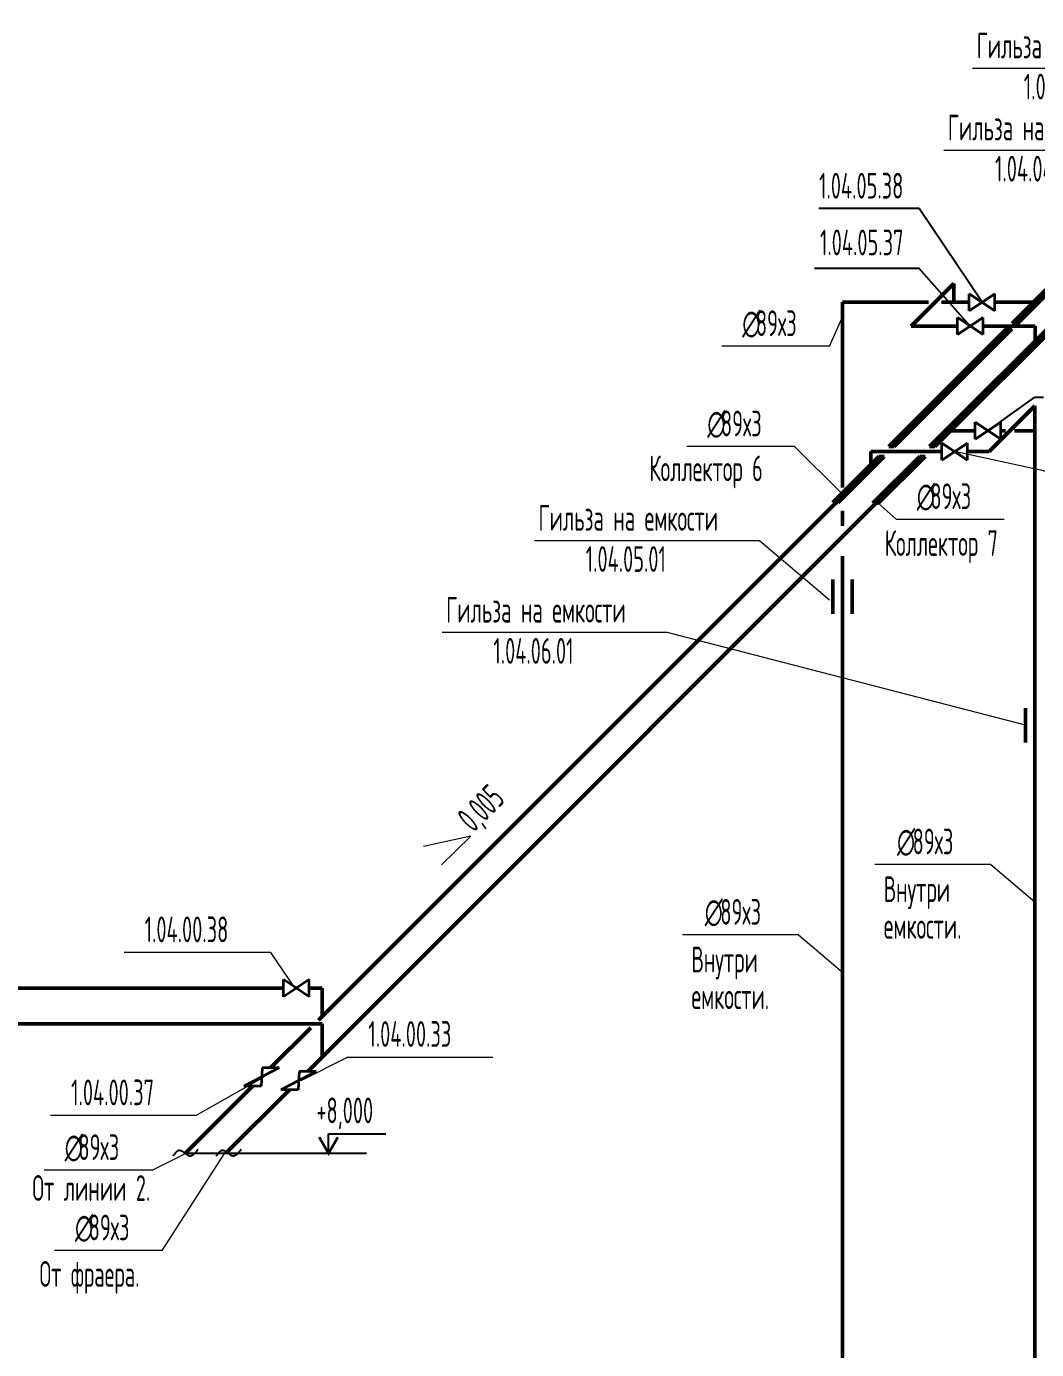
# Model space of a CAD drawing. Header units: millimetres. Extents: x -2281 to 17340, y -2563 to 4166.
# Drawn here: x 5417.1 to 5515.4, y 143.9 to 272.5 of the extents above; entities that cross this region are included whole.
import ezdxf

# ---------------------------------------------------------------- set-up
doc = ezdxf.new("R2010")
doc.units = ezdxf.units.MM
for name, pattern in [('K5LT32775', [0]), ('K5LT32777', [0]), ('K5LT32782', [0]), ('K5LT32788', [0]), ('K5LT32789', [0]), ('K5LT32798', [0]), ('K5LT32823', [0]), ('K5LT32826', [0]), ('K5LT32832', [0]), ('K5LT_THIN', [0])]:
    doc.linetypes.add(name, pattern=pattern)
doc.layers.add('Системный слой', color=7, linetype='Continuous')
doc.styles.add('KTEXTSTYLE', font='GOST_AU.SHX', dxfattribs={"width": 0.96, "height": 5})

# ---------------------------------------------------------------- blocks, each defined once
blk = doc.blocks.new('U1128')
at = {"layer": 'Системный слой', "color": 151, "linetype": 'K5LT32789', "lineweight": 35, "true_color": 0x7fbfff}
for p, q in [((5507.68, 242.55), (5507.68, 244.21)), ((5510.18, 244.21), (5507.68, 242.55)), ((5510.18, 242.55), (5507.68, 244.21)), ((5510.18, 242.55), (5510.18, 244.21))]:
    blk.add_line(p, q, dxfattribs=at)
blk = doc.blocks.new('U1129')
at = {"layer": 'Системный слой', "color": 5, "linetype": 'K5LT32832', "lineweight": 35, "true_color": 0x0000ff}
for p, q in [((5511.33, 246.53), (5508.83, 244.86)), ((5511.33, 244.86), (5508.83, 246.53)), ((5508.83, 244.86), (5508.83, 246.53)), ((5511.33, 244.86), (5511.33, 246.53))]:
    blk.add_line(p, q, dxfattribs=at)
blk = doc.blocks.new('U1130')
at = {"layer": 'Системный слой', "color": 151, "linetype": 'K5LT32789', "lineweight": 35, "true_color": 0x7fbfff}
for p, q in [((5511.91, 234.04), (5509.41, 232.37)), ((5511.91, 232.37), (5509.41, 234.04)), ((5509.41, 232.37), (5509.41, 234.04)), ((5511.91, 232.37), (5511.91, 234.04))]:
    blk.add_line(p, q, dxfattribs=at)
blk = doc.blocks.new('U1131')
at = {"layer": 'Системный слой', "color": 5, "linetype": 'K5LT32832', "lineweight": 35, "true_color": 0x0000ff}
for p, q in [((5508.66, 232.01), (5506.16, 230.35)), ((5508.66, 230.35), (5506.16, 232.01)), ((5506.16, 230.35), (5506.16, 232.01)), ((5508.66, 230.35), (5508.66, 232.01))]:
    blk.add_line(p, q, dxfattribs=at)
blk = doc.blocks.new('U1166')
at = {"layer": 'Системный слой', "color": 151, "linetype": 'K5LT32789', "lineweight": 35, "true_color": 0x7fbfff}
for p, q in [((5442.14, 178.17), (5442.14, 179.84)), ((5444.64, 179.84), (5442.14, 178.17)), ((5444.64, 178.17), (5442.14, 179.84)), ((5444.64, 178.17), (5444.64, 179.84))]:
    blk.add_line(p, q, dxfattribs=at)
blk = doc.blocks.new('U1346')
at = {"layer": 'Системный слой', "color": 7, "linetype": 'K5LT_THIN', "lineweight": 13}
for q in [(5436.55, 163.12), (5419.87, 153.49)]:
    blk.add_line((5430.36, 153.49), q, dxfattribs=at)
at = {"layer": 'Системный слой', "color": 7, "char_height": 2.5, "attachment_point": 1, "style": 'KTEXTSTYLE'}
for s, insert in [('\\H3.5;\\W0.965;\\Q15;\\Q0;\\W0.715;\\H2.50;∅', (5421.87, 156.99)), ('\\H3.5;\\W0.965;\\Q15;\\Q0;\\W0.715;\\H2.50;89х3', (5423.2, 156.99))]:
    blk.add_mtext(s, dxfattribs=dict(at, insert=insert))
blk = doc.blocks.new('U1347')
at = {"layer": 'Системный слой', "color": 7, "linetype": 'K5LT_THIN', "lineweight": 13}
for q in [(5443.84, 170.01), (5462.52, 172.3)]:
    blk.add_line((5448.4, 172.3), q, dxfattribs=at)
at = {"layer": 'Системный слой', "color": 7, "insert": (5450.4, 175.8), "char_height": 2.5, "attachment_point": 1, "style": 'KTEXTSTYLE'}
blk.add_mtext('\\H3.5;\\W0.965;\\Q15;\\Q0;\\W0.715;\\H2.50;1.04.00.33', dxfattribs=at)
blk = doc.blocks.new('U1362')
at = {"layer": 'Системный слой', "color": 7, "linetype": 'K5LT_THIN', "lineweight": 13}
for q in [(5440.2, 170.35), (5419.49, 166.62)]:
    blk.add_line((5433.61, 166.62), q, dxfattribs=at)
at = {"layer": 'Системный слой', "color": 7, "insert": (5421.49, 170.12), "char_height": 2.5, "attachment_point": 1, "style": 'KTEXTSTYLE'}
blk.add_mtext('\\H3.5;\\W0.965;\\Q15;\\Q0;\\W0.715;\\H2.50;{\\c255;1.04.00.37}', dxfattribs=at)
blk = doc.blocks.new('U1363')
at = {"layer": 'Системный слой', "color": 7, "linetype": 'K5LT_THIN', "lineweight": 13}
for q in [(5432.75, 162.98), (5418.87, 161.3)]:
    blk.add_line((5429.36, 161.3), q, dxfattribs=at)
at = {"layer": 'Системный слой', "color": 7, "char_height": 2.5, "attachment_point": 1, "style": 'KTEXTSTYLE'}
for s, insert in [('\\H3.5;\\W0.965;\\Q15;\\Q0;\\W0.715;\\H2.50;∅', (5420.87, 164.8)), ('\\H3.5;\\W0.965;\\Q15;\\Q0;\\W0.715;\\H2.50;89х3', (5422.2, 164.8))]:
    blk.add_mtext(s, dxfattribs=dict(at, insert=insert))
blk = doc.blocks.new('T28')
at = {"layer": 'Системный слой', "color": 7, "char_height": 2.5, "attachment_point": 1, "style": 'KTEXTSTYLE'}
for s, insert in [('\\H3.5;\\W0.965;\\Q15;\\Q0;\\W0.715;\\H2.50;Гильза на емкости', (5466.95, 225.98)), ('\\H3.5;\\W0.965;\\Q15;\\Q0;\\W0.715;\\H2.50;     1.04.05.01', (5466.95, 221.98))]:
    blk.add_mtext(s, dxfattribs=dict(at, insert=insert))
blk = doc.blocks.new('T29')
at = {"layer": 'Системный слой', "color": 7, "char_height": 2.5, "attachment_point": 1, "style": 'KTEXTSTYLE'}
for s, insert in [('\\H3.5;\\W0.965;\\Q15;\\Q0;\\W0.715;\\H2.50;Внутри ', (5481.82, 183.04)), ('\\H3.5;\\W0.965;\\Q15;\\Q0;\\W0.715;\\H2.50;емкости.', (5481.82, 179.47))]:
    blk.add_mtext(s, dxfattribs=dict(at, insert=insert))
blk = doc.blocks.new('T30')
at = {"layer": 'Системный слой', "color": 7, "char_height": 2.5, "attachment_point": 1, "style": 'KTEXTSTYLE'}
for s, insert in [('\\H3.5;\\W0.965;\\Q15;\\Q0;\\W0.715;\\H2.50;Внутри ', (5500.52, 189.88)), ('\\H3.5;\\W0.965;\\Q15;\\Q0;\\W0.715;\\H2.50;емкости.', (5500.52, 186.31))]:
    blk.add_mtext(s, dxfattribs=dict(at, insert=insert))
blk = doc.blocks.new('T31')
at = {"layer": 'Системный слой', "color": 7, "char_height": 2.5, "attachment_point": 1, "style": 'KTEXTSTYLE'}
for s, insert in [('\\H3.5;\\W0.965;\\Q15;\\Q0;\\W0.715;\\H2.50;Гильза на емкости', (5457.97, 217.05)), ('\\H3.5;\\W0.965;\\Q15;\\Q0;\\W0.715;\\H2.50;     1.04.06.01', (5457.97, 213.05))]:
    blk.add_mtext(s, dxfattribs=dict(at, insert=insert))
blk = doc.blocks.new('U1372')
at = {"layer": 'Системный слой', "color": 7, "linetype": 'K5LT_THIN', "lineweight": 13}
for q in [(5496.48, 244.17), (5484.77, 241.41)]:
    blk.add_line((5495.25, 241.41), q, dxfattribs=at)
at = {"layer": 'Системный слой', "color": 7, "char_height": 2.5, "attachment_point": 1, "style": 'KTEXTSTYLE'}
for s, insert in [('\\H3.5;\\W0.965;\\Q15;\\Q0;\\W0.715;\\H2.50;∅', (5486.77, 244.91)), ('\\H3.5;\\W0.965;\\Q15;\\Q0;\\W0.715;\\H2.50;89х3', (5488.09, 244.91))]:
    blk.add_mtext(s, dxfattribs=dict(at, insert=insert))
blk = doc.blocks.new('U1373')
at = {"layer": 'Системный слой', "color": 7, "linetype": 'K5LT_THIN', "lineweight": 13}
for q in [(5507.41, 231.18), (5530.31, 229.31)]:
    blk.add_line((5516.06, 229.31), q, dxfattribs=at)
at = {"layer": 'Системный слой', "color": 7, "insert": (5518.06, 232.81), "char_height": 2.5, "attachment_point": 1, "style": 'KTEXTSTYLE'}
blk.add_mtext('\\H3.5;\\W0.965;\\Q15;\\Q0;\\W0.715;\\H2.50;{\\c255;1.04.06.38}', dxfattribs=at)
blk = doc.blocks.new('T33')
at = {"layer": 'Системный слой', "color": 7, "linetype": 'K5LT_THIN', "lineweight": 13}
for p, q in [((5460.36, 193.8), (5455.76, 192.77)), ((5457.51, 190.99), (5460.36, 193.8))]:
    blk.add_line(p, q, dxfattribs=at)
at = {"layer": 'Системный слой', "color": 7, "insert": (5458.86, 195.83), "char_height": 2.5, "attachment_point": 1, "rotation": 44.6377, "style": 'KTEXTSTYLE'}
blk.add_mtext('\\H3.5;\\W0.965;\\Q15;\\Q0;\\W0.715;\\H2.50;0,005', dxfattribs=at)
blk = doc.blocks.new('T44')
at = {"layer": 'Системный слой', "color": 7, "char_height": 2.5, "attachment_point": 1, "style": 'KTEXTSTYLE'}
for s, insert in [('\\H3.5;\\W0.965;\\Q15;\\Q0;\\W0.715;\\H2.50;Гильза на емкости', (5509.56, 271.91)), ('\\H3.5;\\W0.965;\\Q15;\\Q0;\\W0.715;\\H2.50;     1.04.03.01', (5509.56, 267.91))]:
    blk.add_mtext(s, dxfattribs=dict(at, insert=insert))
blk = doc.blocks.new('T45')
at = {"layer": 'Системный слой', "color": 7, "char_height": 2.5, "attachment_point": 1, "style": 'KTEXTSTYLE'}
for s, insert in [('\\H3.5;\\W0.965;\\Q15;\\Q0;\\W0.715;\\H2.50;Гильза на емкости', (5506.76, 263.93)), ('\\H3.5;\\W0.965;\\Q15;\\Q0;\\W0.715;\\H2.50;     1.04.04.01', (5506.76, 259.93))]:
    blk.add_mtext(s, dxfattribs=dict(at, insert=insert))
blk = doc.blocks.new('U1450')
at = {"layer": 'Системный слой', "color": 7, "linetype": 'K5LT_THIN', "lineweight": 13}
for q in [(5499.99, 226.15), (5512.22, 224.59)]:
    blk.add_line((5501.74, 224.59), q, dxfattribs=at)
at = {"layer": 'Системный слой', "color": 7, "char_height": 2.5, "attachment_point": 1, "style": 'KTEXTSTYLE'}
for s, insert in [('\\H3.5;\\W0.965;\\Q15;\\Q0;\\W0.715;\\H2.50;∅', (5503.74, 228.09)), ('\\H3.5;\\W0.965;\\Q15;\\Q0;\\W0.715;\\H2.50;89х3', (5505.06, 228.09))]:
    blk.add_mtext(s, dxfattribs=dict(at, insert=insert))
blk = doc.blocks.new('U1461')
at = {"layer": 'Системный слой', "color": 7, "linetype": 'K5LT_THIN', "lineweight": 13}
for q in [(5481.37, 231.66), (5496.45, 227.1)]:
    blk.add_line((5491.85, 231.66), q, dxfattribs=at)
at = {"layer": 'Системный слой', "color": 7, "char_height": 2.5, "attachment_point": 1, "style": 'KTEXTSTYLE'}
for s, insert in [('\\H3.5;\\W0.965;\\Q15;\\Q0;\\W0.715;\\H2.50;∅', (5483.37, 235.16)), ('\\H3.5;\\W0.965;\\Q15;\\Q0;\\W0.715;\\H2.50;89х3', (5484.69, 235.16))]:
    blk.add_mtext(s, dxfattribs=dict(at, insert=insert))
blk = doc.blocks.new('U1475')
at = {"layer": 'Системный слой', "color": 7, "linetype": 'K5LT_THIN', "lineweight": 13}
for q in [(5426.64, 182.47), (5443.22, 179.04)]:
    blk.add_line((5440.89, 182.47), q, dxfattribs=at)
at = {"layer": 'Системный слой', "color": 7, "insert": (5428.64, 185.97), "char_height": 2.5, "attachment_point": 1, "style": 'KTEXTSTYLE'}
blk.add_mtext('\\H3.5;\\W0.965;\\Q15;\\Q0;\\W0.715;\\H2.50;{\\c255;1.04.00.38}', dxfattribs=at)

msp = doc.modelspace()

# ---------------------------------------------------------------- hatches: boundary and pattern name
at = {"layer": 'Системный слой', "true_color": 0x0000ff}
h = msp.add_hatch(color=5, dxfattribs=at)
h.paths.add_polyline_path([(5515.0473, 245.69386), (5512.99855, 243.64567), (5513.51633, 243.6455), (5515.56525, 245.69386)])
h.paths.add_polyline_path([(5529.15321, 259.79595), (5515.0473, 245.69386), (5515.56525, 245.69386), (5529.49794, 259.62277)])
at = {"layer": 'Системный слой', "true_color": 0x99ccff}
for points in [[(5515.25834, 241.42096), (5532.1352, 258.29796), (5531.79004, 258.47135), (5515.25834, 241.93951)], [(5505.49354, 231.65608), (5515.25834, 241.42096), (5515.25834, 241.93951), (5504.97517, 231.65625)], [(5504.02421, 230.70528), (5499.47047, 226.15155), (5499.98901, 226.15155), (5504.54297, 230.70551)]]:
    msp.add_hatch(color=151, dxfattribs=at).paths.add_polyline_path(points)
at = {"layer": 'Системный слой', "true_color": 0x0000ff}
h = msp.add_hatch(color=5, dxfattribs=at)
h.paths.add_polyline_path([(5499.25893, 229.91026), (5495.58567, 226.23714), (5496.10227, 226.23714), (5499.25893, 229.39277)])
h.paths.add_polyline_path([(5499.25893, 229.39277), (5500.5721, 230.70551), (5500.05919, 230.71049), (5499.25893, 229.91026)])
h.paths.add_polyline_path([(5501.52299, 231.65608), (5512.98282, 243.11217), (5512.46505, 243.11234), (5501.00521, 231.65625)])

# ---------------------------------------------------------------- linework, layer by layer
at = {"layer": 'Системный слой', "color": 151, "linetype": 'K5LT32788', "lineweight": 50, "true_color": 0x7fbfff}
for p, q in [((5545.82864, 272.51007), (5504.97517, 231.65625)), ((5546.34718, 272.51007), (5505.49354, 231.65608)), ((5507.34003, 247.5272), (5503.19167, 243.37884)), ((5507.34003, 245.69386), (5507.34003, 247.5272)), ((5496.52205, 245.69386), (5504.88702, 245.69386)), ((5506.12638, 245.69386), (5507.34003, 245.69386)), ((5503.19167, 243.37884), (5507.67732, 243.37884)), ((5510.17732, 243.37884), (5515.25834, 243.37884)), ((5515.25834, 243.37884), (5515.25834, 241.406)), ((5509.41106, 233.2019), (5507.06681, 233.2031)), ((5512.36052, 233.2031), (5511.91106, 233.2031)), ((5515.22514, 233.2031), (5513.24159, 233.2031)), ((5505.49354, 231.65608), (5504.97517, 231.65625)), ((5499.25893, 231.1808), (5499.25893, 229.31135)), ((5504.02421, 230.70528), (5499.47047, 226.15155)), ((5504.54297, 230.70551), (5499.98901, 226.15155)), ((5504.02421, 230.70528), (5504.54297, 230.70551)), ((5499.84987, 226.24737), (5477.65907, 204.05658)), ((5496.52205, 225.42489), (5496.52205, 223.95822)), ((5499.47047, 226.15155), (5499.99255, 226.15155)), ((5410.37137, 178.99017), (5442.14219, 178.99017)), ((5443.39165, 179.00164), (5443.39272, 179.00164)), ((5444.64219, 179.002), (5445.91123, 179.00236)), ((5445.91123, 179.00236), (5445.91123, 176.28473)), ((5445.91123, 175.52806), (5445.91182, 172.30956))]:
    msp.add_line(p, q, dxfattribs=at)
at = {"layer": 'Системный слой', "color": 5, "linetype": 'K5LT32775', "lineweight": 50, "true_color": 0x0000ff}
for p, q in [((5541.78859, 272.4279), (5512.99855, 243.64567)), ((5542.30636, 272.42773), (5513.51633, 243.6455)), ((5507.34003, 245.69386), (5508.83161, 245.69386)), ((5511.33161, 245.69386), (5515.64145, 245.69386)), ((5512.99855, 243.64567), (5513.51633, 243.6455)), ((5512.46505, 243.11234), (5501.00521, 231.65625)), ((5512.98282, 243.11217), (5501.52299, 231.65608)), ((5512.46505, 243.11234), (5512.98282, 243.11217)), ((5515.22514, 235.62719), (5510.77875, 231.1808)), ((5515.22514, 233.2031), (5515.22514, 235.62719)), ((5501.00521, 231.65625), (5501.52299, 231.65608)), ((5495.58567, 226.23714), (5500.05919, 230.71049)), ((5500.5721, 230.70551), (5496.10227, 226.23714)), ((5506.15844, 231.1808), (5499.25893, 231.1808)), ((5500.05919, 230.71049), (5500.5721, 230.70551)), ((5510.77875, 231.1808), (5508.65844, 231.1808)), ((5495.90153, 226.23714), (5445.54129, 175.89337)), ((5496.10227, 226.23714), (5495.58567, 226.23714)), ((5444.81043, 175.16275), (5440.89243, 171.24576)), ((5439.12408, 169.47799), (5432.58922, 162.94553))]:
    msp.add_line(p, q, dxfattribs=at)
at = {"layer": 'Системный слой', "color": 7, "linetype": 'K5LT32782', "lineweight": 0}
for p, q in [((5531.0595, 268.42431), (5509.16023, 268.42431)), ((5528.25812, 260.44621), (5506.35884, 260.44621)), ((5488.44785, 222.50152), (5466.54857, 222.50152)), ((5495.24981, 216.72773), (5488.44785, 222.50152)), ((5479.46705, 213.57019), (5457.56777, 213.57019)), ((5514.30234, 204.56307), (5479.46705, 213.57019))]:
    msp.add_line(p, q, dxfattribs=at)
at = {"layer": 'Системный слой', "color": 7, "linetype": 'K5LT32777', "lineweight": 25}
for p, q in [((5503.96971, 254.82056), (5494.21438, 254.82056)), ((5510.08161, 245.69386), (5503.96971, 254.82056)), ((5503.96971, 248.96986), (5493.80305, 248.96986)), ((5508.92732, 243.37884), (5503.96971, 248.96986)), ((5510.66106, 233.2031), (5515.22514, 236.47025)), ((5515.22514, 236.47025), (5516.05848, 236.47025))]:
    msp.add_line(p, q, dxfattribs=at)
at = {"layer": 'Системный слой', "color": 150, "linetype": 'K5LT32826', "lineweight": 50, "true_color": 0x007fff}
for p, q in [((5496.52205, 227.69387), (5496.52205, 245.69387)), ((5515.22514, 128.29343), (5515.22514, 233.2031)), ((5496.52205, 140.10922), (5496.52205, 220.99968)), ((5495.57789, 218.72342), (5495.57789, 215.39009)), ((5497.46621, 218.72342), (5497.46621, 215.39009)), ((5514.30234, 206.22973), (5514.30234, 202.8964)), ((5477.85871, 204.25645), (5445.91182, 172.30956)), ((5445.91123, 175.52806), (5362.77686, 175.52806)), ((5444.49833, 170.89607), (5445.91182, 172.30956)), ((5442.73057, 169.12831), (5436.55151, 162.94925))]:
    msp.add_line(p, q, dxfattribs=at)
at = {"layer": 'Системный слой', "color": 7, "linetype": 'K5LT_THIN', "lineweight": 13}
for p, q in [((5510.94887, 191.02076), (5499.64887, 191.02076)), ((5510.94887, 191.02076), (5515.22514, 187.39684)), ((5492.24577, 184.17837), (5480.94577, 184.17837)), ((5492.24577, 184.17837), (5496.52205, 180.55445))]:
    msp.add_line(p, q, dxfattribs=at)
at = {"layer": 'Системный слой', "color": 5, "linetype": 'K5LT32832', "lineweight": 35, "true_color": 0x0000ff}
for p, q in [((5441.72576, 171.24576), (5438.29133, 169.47799)), ((5440.05909, 171.24576), (5439.95799, 169.47799)), ((5441.72576, 171.24576), (5440.05909, 171.24576)), ((5440.00856, 170.36218), (5440.00795, 170.36157)), ((5439.95799, 169.47799), (5438.29133, 169.47799))]:
    msp.add_line(p, q, dxfattribs=at)
at = {"layer": 'Системный слой', "color": 150, "linetype": 'K5LT32798', "lineweight": 35, "true_color": 0x007fff}
for p, q in [((5445.33167, 170.89607), (5441.89723, 169.12831)), ((5443.665, 170.89607), (5443.5639, 169.12831)), ((5445.33167, 170.89607), (5443.665, 170.89607)), ((5443.5639, 169.12831), (5441.89723, 169.12831))]:
    msp.add_line(p, q, dxfattribs=at)
at = {"layer": 'Системный слой', "color": 7, "linetype": 'K5LT32823', "lineweight": 25}
for p, q in [((5446.52577, 162.9428), (5446.52577, 164.85519)), ((5446.52577, 164.85519), (5452.10911, 164.85519)), ((5446.52577, 162.9428), (5445.62577, 164.50165)), ((5447.42577, 164.50165), (5446.52577, 162.9428)), ((5450.2018, 162.9428), (5432.44581, 162.9428))]:
    msp.add_line(p, q, dxfattribs=at)
at = {"layer": 'Системный слой', "color": 7, "linetype": 'K5LT32823', "const_width": 0.25}
msp.add_lwpolyline([(5447.42577, 164.50165), (5446.52577, 162.9428), (5445.62577, 164.50165)], dxfattribs=at)
at = {"layer": 'Системный слой', "color": 7, "linetype": 'K5LT32777', "lineweight": 25}
for points in [[(5431.41897, 162.71666), (5431.51727, 162.84602), (5431.62678, 163.01255), (5431.78963, 163.15692), (5431.84743, 163.19741), (5431.8953, 163.22321), (5431.93776, 163.23981), (5431.97679, 163.24964), (5432.01379, 163.25404), (5432.05068, 163.25358), (5432.08983, 163.24832), (5432.13408, 163.23715), (5432.1857, 163.21801), (5432.24848, 163.18743), (5432.32886, 163.13914), (5432.44075, 163.06021), (5432.57594, 162.95476), (5432.72198, 162.84583), (5432.84441, 162.77142), (5432.93467, 162.73402), (5432.9937, 162.71818), (5433.04354, 162.71186), (5433.09043, 162.71201), (5433.13756, 162.718), (5433.18682, 162.7304), (5433.23929, 162.75024), (5433.29638, 162.77923), (5433.36017, 162.82015), (5433.4341, 162.87785), (5433.52472, 162.96171), (5433.66758, 163.11529), (5433.77418, 163.24876), (5433.84709, 163.33943)], [(5435.61002, 162.71393), (5435.70831, 162.84329), (5435.81783, 163.00982), (5435.98068, 163.15419), (5436.03848, 163.19467), (5436.08635, 163.22047), (5436.12881, 163.23708), (5436.16784, 163.2469), (5436.20484, 163.2513), (5436.24173, 163.25085), (5436.28088, 163.24559), (5436.32512, 163.23441), (5436.37675, 163.21528), (5436.43953, 163.1847), (5436.51991, 163.13641), (5436.63179, 163.05748), (5436.76699, 162.95203), (5436.91303, 162.8431), (5437.03545, 162.76869), (5437.12572, 162.73129), (5437.18475, 162.71545), (5437.23459, 162.70913), (5437.28148, 162.70928), (5437.32861, 162.71526), (5437.37787, 162.72766), (5437.43034, 162.74751), (5437.48743, 162.7765), (5437.55121, 162.81742), (5437.62515, 162.87512), (5437.71577, 162.95898), (5437.85863, 163.11256), (5437.96523, 163.24603), (5438.03814, 163.3367)]]:
    msp.add_open_spline(points, degree=3, knots=[0, 0, 0, 0, 5.153283161, 6.125718273, 6.813778764, 7.362557566, 7.82767119, 8.240537968, 8.622095168, 8.993333121, 9.394896267, 9.858888535, 10.421892799, 11.119247208, 12.046709418, 13.360502861, 15.412215119, 17.425725828, 19.07521084, 19.888699557, 20.483094271, 20.987036401, 21.460477721, 21.950422327, 22.473862545, 23.050594356, 23.706749774, 24.479033336, 25.424401504, 26.645332675, 28.348613178, 32, 32, 32, 32], dxfattribs=at)

# ---------------------------------------------------------------- block references
at = {"layer": 'Системный слой'}
for name in ['T44', 'T45', 'U1129', 'U1372', 'U1128', 'U1461', 'U1130', 'U1131', 'U1373', 'U1450', 'T28', 'T31', 'T33', 'T30', 'U1475', 'T29', 'U1166', 'U1347', 'U1362', 'U1363', 'U1346']:
    msp.add_blockref(name, (0, 0), dxfattribs=at)

# ---------------------------------------------------------------- texts
at = {"layer": 'Системный слой', "color": 7, "char_height": 2.5, "attachment_point": 1, "style": 'KTEXTSTYLE'}
for s, insert in [('\\H3.5;\\W0.965;\\Q15;\\Q0;\\W0.715;\\H2.50;{\\c255;1.04.05.38}', (5494.23033, 258.27451)), ('\\H3.5;\\W0.965;\\Q15;\\Q0;\\W0.715;\\H2.50;1.04.05.37', (5494.31886, 252.75722)), ('\\H3.5;\\W0.965;\\Q15;\\Q0;\\W0.715;\\H2.50;Коллектор 6', (5477.72298, 230.79469)), ('\\H3.5;\\W0.965;\\Q15;\\Q0;\\W0.715;\\H2.50;Коллектор 7', (5500.62074, 223.52623)), ('\\H3.5;\\W0.965;\\Q15;\\Q0;\\W0.715;\\H2.50;∅', (5501.8201, 194.52076)), ('\\H3.5;\\W0.965;\\Q15;\\Q0;\\W0.715;\\H2.50;89х3', (5503.33103, 194.52076)), ('\\H3.5;\\W0.965;\\Q15;\\Q0;\\W0.715;\\H2.50;∅', (5483.11701, 187.67837)), ('\\H3.5;\\W0.965;\\Q15;\\Q0;\\W0.715;\\H2.50;89х3', (5484.62793, 187.67837)), ('\\H3.5;\\W0.965;\\Q15;\\Q0;\\W0.715;\\H2.50;+8,000', (5445.34826, 168.37216)), ('\\H3.5;\\W0.965;\\Q15;\\Q0;\\W0.715;\\H2.50;От линии 2.', (5417.72173, 160.82573)), ('\\H3.5;\\W0.965;\\Q15;\\Q0;\\W0.715;\\H2.50;От фраера.', (5418.41448, 152.46728))]:
    msp.add_mtext(s, dxfattribs=dict(at, insert=insert))

doc.saveas('drawing.dxf')
